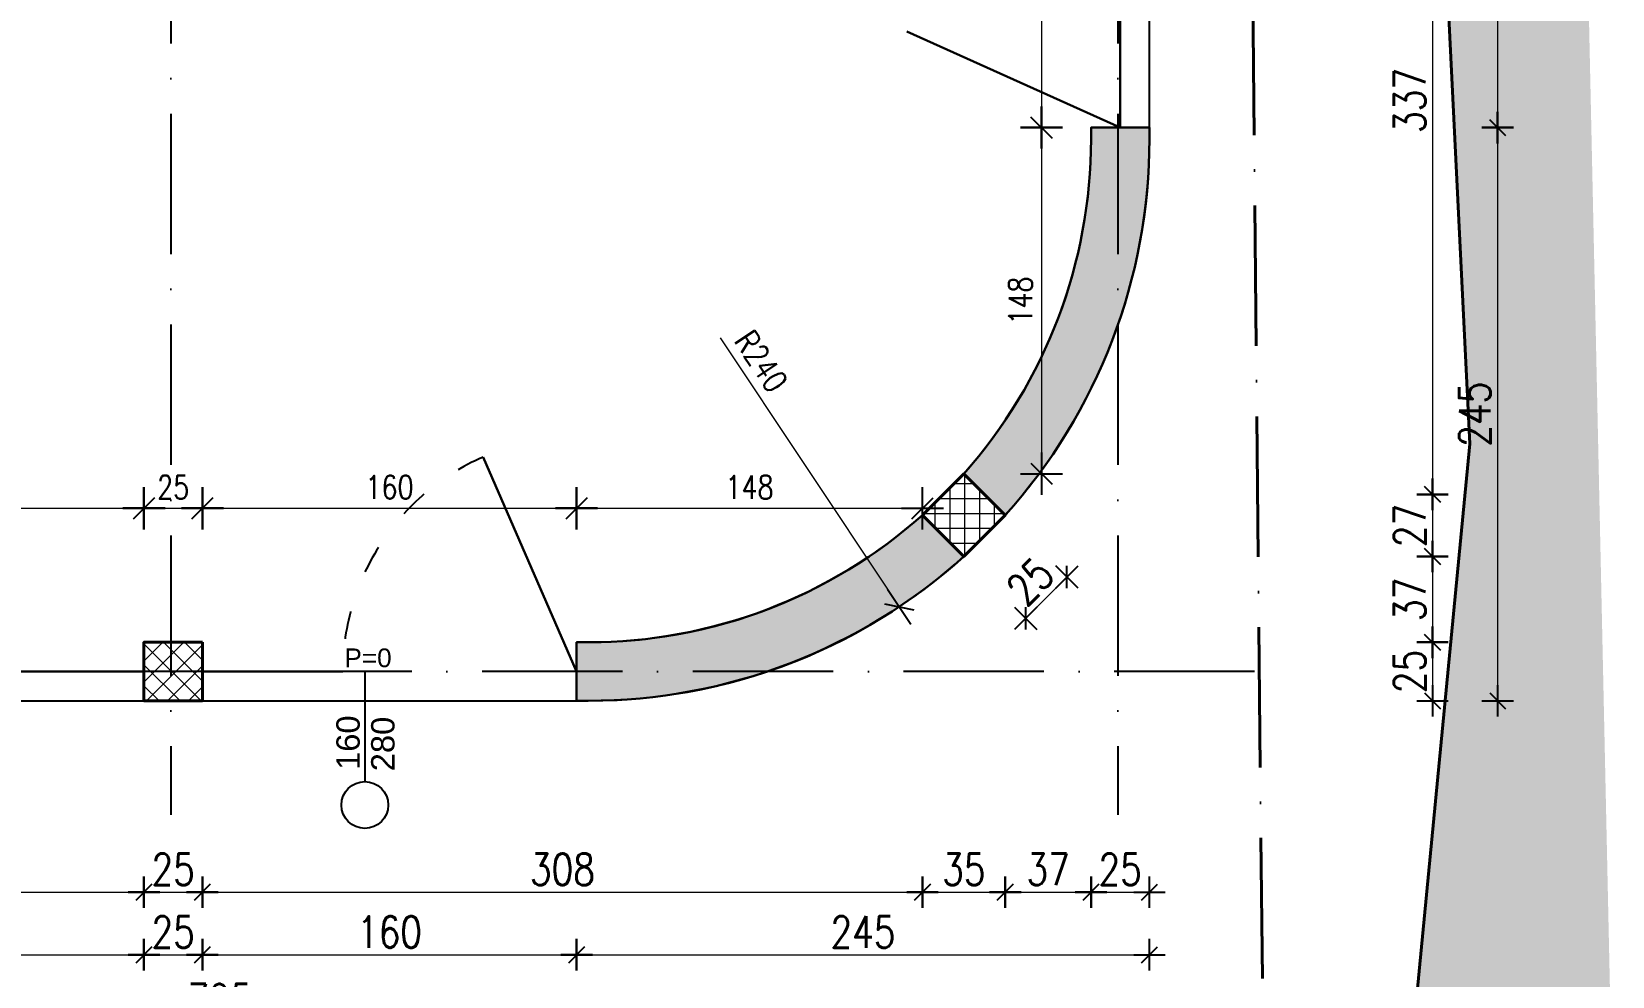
# Model space of a CAD drawing. Header units: metres. Extents: x 2674 to 33045, y -10854 to 2806.
# Drawn here: x 10600 to 11276, y 528 to 932 of the extents above; entities that cross this region are included whole.
import ezdxf

# ---------------------------------------------------------------- set-up
doc = ezdxf.new("R2010")
doc.units = ezdxf.units.M
doc.linetypes.add('ACAD_ISO03W100', pattern=[30, 12, -18])
doc.linetypes.add('ACAD_ISO10W100', pattern=[18, 12, -3, 0, -3])
for name, color, linetype in [('2d hamdia', 7, 'Continuous'), ('Kufiri i parcelave', 7, 'Continuous'), ('Trotuari', 47, 'Continuous')]:
    doc.layers.add(name, color=color, linetype=linetype)
doc.styles.add('_DIM Romans 0.8', font='romans.shx', dxfattribs={"width": 0.8})
doc.styles.get("Standard").update_dxf_attribs({"font": 'arial.ttf'})
doc.dimstyles.new('50 jasht', dxfattribs={"dimscale": 15, "dimtxt": 0.9, "dimasz": 0.3, "dimexe": 1.25, "dimexo": 0.625, "dimgap": 0.2, "dimtad": 1, "dimdec": 0, "dimzin": 12, "dimdsep": 46, "dimtxsty": '_DIM Romans 0.8', "dimblk": '- Kosa Crta za DIM (Mala)', "dimcen": 1, "dimse1": 1, "dimse2": 1, "dimclrd": 256, "dimclrt": 256, "dimazin": 3, "dimtfac": 1, "dimtdec": 0, "dimtix": 1, "dimtmove": 0, "dimatfit": 3, "dimfxl": 1, "dimlwd": 0, "dimarcsym": 0})
doc.dimstyles.new('50 mrena', dxfattribs={"dimscale": 10, "dimtxt": 1, "dimasz": 0.6, "dimexe": 1.25, "dimexo": 0.625, "dimgap": 0.4, "dimtad": 1, "dimdec": 0, "dimzin": 12, "dimdsep": 46, "dimtxsty": '_DIM Romans 0.8', "dimblk": '- Kosa Crta za DIM (Mala)', "dimcen": 2.5, "dimse1": 1, "dimse2": 1, "dimclrd": 256, "dimclrt": 256, "dimadec": 0, "dimazin": 3, "dimtfac": 1, "dimtdec": 0, "dimtix": 1, "dimtmove": 0, "dimatfit": 3, "dimfxl": 1, "dimlwd": 15, "dimarcsym": 0})

# ---------------------------------------------------------------- blocks, each defined once
blk = doc.blocks.new('- Kosa Crta za DIM (Mala)')
for points in [[(9.094947017729282e-13, -1.5), (-9.094947017729282e-13, 1.5)], [(-1.5, 0), (1.5, 0)], [(-0.7499999999997726, -0.7499999999997726), (0.7499999999997726, 0.7499999999997726)]]:
    blk.add_lwpolyline(points)
blk = doc.blocks.new('*D228')
at = {"lineweight": 0, "transparency": 16777216}
blk.add_line((11199.07640123492, 1066.212369951784), (11199.07640123492, 738.4147462968635), dxfattribs=at)
at = {"layer": 'Defpoints', "color": 0, "lineweight": 0, "transparency": 16777216}
for p in [(11078.0139378323, 1070.712369951784), (11007.48923101688, 733.9147462968637), (11199.07640123492, 733.9147462968635)]:
    blk.add_point(p, dxfattribs=at)
at = {"lineweight": 0, "transparency": 16777216, "xscale": 4.5, "yscale": 4.5, "zscale": 4.5}
for p, rotation in [((11199.07640123492, 1070.712369951784), 90), ((11199.07640123492, 733.9147462968635), 270)]:
    blk.add_blockref('- Kosa Crta za DIM (Mala)', p, dxfattribs=dict(at, rotation=rotation))
at = {"lineweight": 0, "transparency": 16777216, "insert": (11189.32640123492, 902.3135581243258), "char_height": 13.5, "attachment_point": 5, "rotation": 90, "style": '_DIM Romans 0.8'}
blk.add_mtext('337', dxfattribs=at)
blk = doc.blocks.new('*D229')
at = {"lineweight": 0, "transparency": 16777216}
blk.add_line((11199.07640123492, 729.4147462968635), (11199.07640123492, 711.8982420023685), dxfattribs=at)
at = {"layer": 'Defpoints', "color": 0, "lineweight": 0, "transparency": 16777216}
for p in [(11007.48923101688, 733.9147462968637), (10998.65039625205, 707.3982420023686), (11199.07640123492, 707.3982420023685)]:
    blk.add_point(p, dxfattribs=at)
at = {"lineweight": 0, "transparency": 16777216, "xscale": 4.5, "yscale": 4.5, "zscale": 4.5}
for p, rotation in [((11199.07640123492, 733.9147462968635), 90), ((11199.07640123492, 707.3982420023685), 270)]:
    blk.add_blockref('- Kosa Crta za DIM (Mala)', p, dxfattribs=dict(at, rotation=rotation))
at = {"lineweight": 0, "transparency": 16777216, "insert": (11189.32640123492, 720.6564941496179), "char_height": 13.5, "attachment_point": 5, "rotation": 90, "style": '_DIM Romans 0.8'}
blk.add_mtext('27', dxfattribs=at)
blk = doc.blocks.new('*D230')
at = {"lineweight": 0, "transparency": 16777216}
blk.add_line((11199.07640123492, 702.8982420023685), (11199.07640123492, 675.2123699517832), dxfattribs=at)
at = {"layer": 'Defpoints', "color": 0, "lineweight": 0, "transparency": 16777216}
for p in [(10998.65039625205, 707.3982420023686), (10838.0139378323, 670.7123699517833), (11199.07640123492, 670.7123699517832)]:
    blk.add_point(p, dxfattribs=at)
at = {"lineweight": 0, "transparency": 16777216, "xscale": 4.5, "yscale": 4.5, "zscale": 4.5}
for p, rotation in [((11199.07640123492, 707.3982420023685), 90), ((11199.07640123492, 670.7123699517832), 270)]:
    blk.add_blockref('- Kosa Crta za DIM (Mala)', p, dxfattribs=dict(at, rotation=rotation))
at = {"lineweight": 0, "transparency": 16777216, "insert": (11189.32640123492, 689.0553059770778), "char_height": 13.5, "attachment_point": 5, "rotation": 90, "style": '_DIM Romans 0.8'}
blk.add_mtext('37', dxfattribs=at)
blk = doc.blocks.new('*D231')
at = {"lineweight": 0, "transparency": 16777216}
blk.add_line((11199.07640123492, 666.2123699517832), (11199.07640123492, 650.2123699517832), dxfattribs=at)
at = {"layer": 'Defpoints', "color": 0, "lineweight": 0, "transparency": 16777216}
for p in [(10838.0139378323, 670.7123699517833), (10833.0139378323, 645.7123699517833), (11199.07640123492, 645.7123699517832)]:
    blk.add_point(p, dxfattribs=at)
at = {"lineweight": 0, "transparency": 16777216, "xscale": 4.5, "yscale": 4.5, "zscale": 4.5}
for p, rotation in [((11199.07640123492, 670.7123699517832), 90), ((11199.07640123492, 645.7123699517832), 270)]:
    blk.add_blockref('- Kosa Crta za DIM (Mala)', p, dxfattribs=dict(at, rotation=rotation))
at = {"lineweight": 0, "transparency": 16777216, "insert": (11189.32640123492, 658.212369951785), "char_height": 13.5, "attachment_point": 5, "rotation": 90, "style": '_DIM Romans 0.8'}
blk.add_mtext('25', dxfattribs=at)
blk = doc.blocks.new('*D237')
at = {"lineweight": 0, "transparency": 16777216}
blk.add_line((11226.90206558321, 1066.212369951784), (11226.90206558321, 895.2123699517845), dxfattribs=at)
at = {"layer": 'Defpoints', "color": 0, "lineweight": 0, "transparency": 16777216}
for p in [(11078.0139378323, 1070.712369951784), (11078.0139378323, 890.7123699517845), (11226.90206558321, 890.7123699517845)]:
    blk.add_point(p, dxfattribs=at)
at = {"lineweight": 0, "transparency": 16777216, "xscale": 4.5, "yscale": 4.5, "zscale": 4.5}
for p, rotation in [((11226.90206558321, 1070.712369951784), 90), ((11226.90206558321, 890.7123699517845), 270)]:
    blk.add_blockref('- Kosa Crta za DIM (Mala)', p, dxfattribs=dict(at, rotation=rotation))
at = {"lineweight": 0, "transparency": 16777216, "insert": (11217.15206558321, 980.7123699517863), "char_height": 13.5, "attachment_point": 5, "rotation": 90, "style": '_DIM Romans 0.8'}
blk.add_mtext('180', dxfattribs=at)
blk = doc.blocks.new('*D238')
at = {"lineweight": 0, "transparency": 16777216}
blk.add_line((11226.90206558321, 886.2123699517845), (11226.90206558321, 650.2123699517832), dxfattribs=at)
at = {"layer": 'Defpoints', "color": 0, "lineweight": 0, "transparency": 16777216}
for p in [(11078.0139378323, 890.7123699517845), (10838.0139378323, 645.7123699517833), (11226.90206558321, 645.7123699517832)]:
    blk.add_point(p, dxfattribs=at)
at = {"lineweight": 0, "transparency": 16777216, "xscale": 4.5, "yscale": 4.5, "zscale": 4.5}
for p, rotation in [((11226.90206558321, 890.7123699517845), 90), ((11226.90206558321, 645.7123699517832), 270)]:
    blk.add_blockref('- Kosa Crta za DIM (Mala)', p, dxfattribs=dict(at, rotation=rotation))
at = {"lineweight": 0, "transparency": 16777216, "insert": (11217.15206558321, 768.2123699517856), "char_height": 13.5, "attachment_point": 5, "rotation": 90, "style": '_DIM Romans 0.8'}
blk.add_mtext('245', dxfattribs=at)
blk = doc.blocks.new('*D241')
at = {"lineweight": 0, "transparency": 16777216}
blk.add_line((11039.55789114715, 695.4821251359135), (11028.24418264817, 684.1684166369305), dxfattribs=at)
at = {"layer": 'Defpoints', "color": 0, "lineweight": 0, "transparency": 16777216}
for p in [(11016.32806578171, 725.0759115320334), (10998.65039625205, 707.3982420023713), (11025.06220213283, 680.9864361215914)]:
    blk.add_point(p, dxfattribs=at)
at = {"lineweight": 0, "transparency": 16777216, "xscale": 4.5, "yscale": 4.5, "zscale": 4.5}
for p, rotation in [((11042.73987166249, 698.6641056512535), 44.99999999999856), ((11025.06220213283, 680.9864361215914), 224.9999999999985)]:
    blk.add_blockref('- Kosa Crta za DIM (Mala)', p, dxfattribs=dict(at, rotation=rotation))
at = {"lineweight": 0, "transparency": 16777216, "insert": (11027.00674578109, 696.7195620029925), "char_height": 13.5, "attachment_point": 5, "rotation": 44.99999999999852, "style": '_DIM Romans 0.8'}
blk.add_mtext('25', dxfattribs=at)
blk = doc.blocks.new('*D264')
at = {"lineweight": 0, "transparency": 16777216}
blk.add_line((10346.75253454643, 563.9270064504744), (10643.5139378323, 563.9270064504744), dxfattribs=at)
at = {"layer": 'Defpoints', "color": 0, "lineweight": 0, "transparency": 16777216}
for p in [(10342.25253454643, 687.2732971362474), (10648.0139378323, 645.7123699517833), (10648.0139378323, 563.9270064504744)]:
    blk.add_point(p, dxfattribs=at)
at = {"lineweight": 0, "transparency": 16777216, "xscale": 4.5, "yscale": 4.5, "zscale": 4.5, "rotation": 180}
blk.add_blockref('- Kosa Crta za DIM (Mala)', (10342.25253454643, 563.9270064504744), dxfattribs=at)
at = {"lineweight": 0, "transparency": 16777216, "xscale": 4.5, "yscale": 4.5, "zscale": 4.5}
blk.add_blockref('- Kosa Crta za DIM (Mala)', (10648.0139378323, 563.9270064504744), dxfattribs=at)
at = {"lineweight": 0, "transparency": 16777216, "insert": (10495.13323618936, 573.6770064504744), "char_height": 13.5, "attachment_point": 5, "style": '_DIM Romans 0.8'}
blk.add_mtext('306', dxfattribs=at)
blk = doc.blocks.new('*D265')
at = {"lineweight": 0, "transparency": 16777216}
blk.add_line((10652.5139378323, 563.9270064504744), (10668.5139378323, 563.9270064504744), dxfattribs=at)
at = {"layer": 'Defpoints', "color": 0, "lineweight": 0, "transparency": 16777216}
for p in [(10648.0139378323, 645.7123699517833), (10673.0139378323, 645.7123699517833), (10673.0139378323, 563.9270064504744)]:
    blk.add_point(p, dxfattribs=at)
at = {"lineweight": 0, "transparency": 16777216, "xscale": 4.5, "yscale": 4.5, "zscale": 4.5, "rotation": 180}
blk.add_blockref('- Kosa Crta za DIM (Mala)', (10648.0139378323, 563.9270064504744), dxfattribs=at)
at = {"lineweight": 0, "transparency": 16777216, "xscale": 4.5, "yscale": 4.5, "zscale": 4.5}
blk.add_blockref('- Kosa Crta za DIM (Mala)', (10673.0139378323, 563.9270064504744), dxfattribs=at)
at = {"lineweight": 0, "transparency": 16777216, "insert": (10660.5139378323, 573.6770064504744), "char_height": 13.5, "attachment_point": 5, "style": '_DIM Romans 0.8'}
blk.add_mtext('25', dxfattribs=at)
blk = doc.blocks.new('*D266')
at = {"lineweight": 0, "transparency": 16777216}
blk.add_line((10677.5139378323, 563.9270064504744), (10976.44590065383, 563.9270064504744), dxfattribs=at)
at = {"layer": 'Defpoints', "color": 0, "lineweight": 0, "transparency": 16777216}
for p in [(10980.94590065383, 725.1027376005907), (10673.0139378323, 645.7123699517833), (10980.94590065383, 563.9270064504744)]:
    blk.add_point(p, dxfattribs=at)
at = {"lineweight": 0, "transparency": 16777216, "xscale": 4.5, "yscale": 4.5, "zscale": 4.5, "rotation": 180}
blk.add_blockref('- Kosa Crta za DIM (Mala)', (10673.0139378323, 563.9270064504744), dxfattribs=at)
at = {"lineweight": 0, "transparency": 16777216, "xscale": 4.5, "yscale": 4.5, "zscale": 4.5}
blk.add_blockref('- Kosa Crta za DIM (Mala)', (10980.94590065383, 563.9270064504744), dxfattribs=at)
at = {"lineweight": 0, "transparency": 16777216, "insert": (10826.97991924306, 573.6770064504744), "char_height": 13.5, "attachment_point": 5, "style": '_DIM Romans 0.8'}
blk.add_mtext('308', dxfattribs=at)
blk = doc.blocks.new('*D267')
at = {"lineweight": 0, "transparency": 16777216}
blk.add_line((10985.44590065383, 563.9270064504744), (11011.8280657817, 563.9270064504744), dxfattribs=at)
at = {"layer": 'Defpoints', "color": 0, "lineweight": 0, "transparency": 16777216}
for p in [(10980.94590065383, 725.1027376005907), (11016.3280657817, 725.0759115320161), (11016.3280657817, 563.9270064504744)]:
    blk.add_point(p, dxfattribs=at)
at = {"lineweight": 0, "transparency": 16777216, "xscale": 4.5, "yscale": 4.5, "zscale": 4.5, "rotation": 180}
blk.add_blockref('- Kosa Crta za DIM (Mala)', (10980.94590065383, 563.9270064504744), dxfattribs=at)
at = {"lineweight": 0, "transparency": 16777216, "xscale": 4.5, "yscale": 4.5, "zscale": 4.5}
blk.add_blockref('- Kosa Crta za DIM (Mala)', (11016.3280657817, 563.9270064504744), dxfattribs=at)
at = {"lineweight": 0, "transparency": 16777216, "insert": (10998.63698321776, 573.6770064504744), "char_height": 13.5, "attachment_point": 5, "style": '_DIM Romans 0.8'}
blk.add_mtext('35', dxfattribs=at)
blk = doc.blocks.new('*D268')
at = {"lineweight": 0, "transparency": 16777216}
blk.add_line((11020.8280657817, 563.9270064504744), (11048.5139378323, 563.9270064504744), dxfattribs=at)
at = {"layer": 'Defpoints', "color": 0, "lineweight": 0, "transparency": 16777216}
for p in [(11053.0139378323, 1070.712369951784), (11016.3280657817, 725.0759115320161), (11053.0139378323, 563.9270064504744)]:
    blk.add_point(p, dxfattribs=at)
at = {"lineweight": 0, "transparency": 16777216, "xscale": 4.5, "yscale": 4.5, "zscale": 4.5, "rotation": 180}
blk.add_blockref('- Kosa Crta za DIM (Mala)', (11016.3280657817, 563.9270064504744), dxfattribs=at)
at = {"lineweight": 0, "transparency": 16777216, "xscale": 4.5, "yscale": 4.5, "zscale": 4.5}
blk.add_blockref('- Kosa Crta za DIM (Mala)', (11053.0139378323, 563.9270064504744), dxfattribs=at)
at = {"lineweight": 0, "transparency": 16777216, "insert": (11034.671001807, 573.6770064504744), "char_height": 13.5, "attachment_point": 5, "style": '_DIM Romans 0.8'}
blk.add_mtext('37', dxfattribs=at)
blk = doc.blocks.new('*D269')
at = {"lineweight": 0, "transparency": 16777216}
blk.add_line((11057.5139378323, 563.9270064504744), (11073.5139378323, 563.9270064504744), dxfattribs=at)
at = {"layer": 'Defpoints', "color": 0, "lineweight": 0, "transparency": 16777216}
for p in [(11053.0139378323, 1070.712369951784), (11078.0139378323, 1070.712369951784), (11078.0139378323, 563.9270064504744)]:
    blk.add_point(p, dxfattribs=at)
at = {"lineweight": 0, "transparency": 16777216, "xscale": 4.5, "yscale": 4.5, "zscale": 4.5, "rotation": 180}
blk.add_blockref('- Kosa Crta za DIM (Mala)', (11053.0139378323, 563.9270064504744), dxfattribs=at)
at = {"lineweight": 0, "transparency": 16777216, "xscale": 4.5, "yscale": 4.5, "zscale": 4.5}
blk.add_blockref('- Kosa Crta za DIM (Mala)', (11078.0139378323, 563.9270064504744), dxfattribs=at)
at = {"lineweight": 0, "transparency": 16777216, "insert": (11065.5139378323, 573.6770064504744), "char_height": 13.5, "attachment_point": 5, "style": '_DIM Romans 0.8'}
blk.add_mtext('25', dxfattribs=at)
blk = doc.blocks.new('*D274')
at = {"lineweight": 0, "transparency": 16777216}
blk.add_line((10392.5139378323, 537.1538010263321), (10643.5139378323, 537.1538010263321), dxfattribs=at)
at = {"layer": 'Defpoints', "color": 0, "lineweight": 0, "transparency": 16777216}
for p in [(10388.0139378323, 645.8260650726038), (10648.0139378323, 645.7123699517833), (10648.0139378323, 537.1538010263321)]:
    blk.add_point(p, dxfattribs=at)
at = {"lineweight": 0, "transparency": 16777216, "xscale": 4.5, "yscale": 4.5, "zscale": 4.5, "rotation": 180}
blk.add_blockref('- Kosa Crta za DIM (Mala)', (10388.0139378323, 537.1538010263321), dxfattribs=at)
at = {"lineweight": 0, "transparency": 16777216, "xscale": 4.5, "yscale": 4.5, "zscale": 4.5}
blk.add_blockref('- Kosa Crta za DIM (Mala)', (10648.0139378323, 537.1538010263321), dxfattribs=at)
at = {"lineweight": 0, "transparency": 16777216, "insert": (10518.0139378323, 546.9038010263321), "char_height": 13.5, "attachment_point": 5, "style": '_DIM Romans 0.8'}
blk.add_mtext('260', dxfattribs=at)
blk = doc.blocks.new('*D275')
at = {"lineweight": 0, "transparency": 16777216}
blk.add_line((10652.5139378323, 537.1538010263321), (10668.5139378323, 537.1538010263321), dxfattribs=at)
at = {"layer": 'Defpoints', "color": 0, "lineweight": 0, "transparency": 16777216}
for p in [(10648.0139378323, 645.7123699517833), (10673.0139378323, 645.7123699517833), (10673.0139378323, 537.1538010263321)]:
    blk.add_point(p, dxfattribs=at)
at = {"lineweight": 0, "transparency": 16777216, "xscale": 4.5, "yscale": 4.5, "zscale": 4.5, "rotation": 180}
blk.add_blockref('- Kosa Crta za DIM (Mala)', (10648.0139378323, 537.1538010263321), dxfattribs=at)
at = {"lineweight": 0, "transparency": 16777216, "xscale": 4.5, "yscale": 4.5, "zscale": 4.5}
blk.add_blockref('- Kosa Crta za DIM (Mala)', (10673.0139378323, 537.1538010263321), dxfattribs=at)
at = {"lineweight": 0, "transparency": 16777216, "insert": (10660.5139378323, 546.9038010263321), "char_height": 13.5, "attachment_point": 5, "style": '_DIM Romans 0.8'}
blk.add_mtext('25', dxfattribs=at)
blk = doc.blocks.new('*D276')
at = {"lineweight": 0, "transparency": 16777216}
blk.add_line((10677.5139378323, 537.1538010263321), (10828.5139378323, 537.1538010263321), dxfattribs=at)
at = {"layer": 'Defpoints', "color": 0, "lineweight": 0, "transparency": 16777216}
for p in [(10673.0139378323, 645.7123699517833), (10833.0139378323, 645.7123699517833), (10833.0139378323, 537.1538010263321)]:
    blk.add_point(p, dxfattribs=at)
at = {"lineweight": 0, "transparency": 16777216, "xscale": 4.5, "yscale": 4.5, "zscale": 4.5, "rotation": 180}
blk.add_blockref('- Kosa Crta za DIM (Mala)', (10673.0139378323, 537.1538010263321), dxfattribs=at)
at = {"lineweight": 0, "transparency": 16777216, "xscale": 4.5, "yscale": 4.5, "zscale": 4.5}
blk.add_blockref('- Kosa Crta za DIM (Mala)', (10833.0139378323, 537.1538010263321), dxfattribs=at)
at = {"lineweight": 0, "transparency": 16777216, "insert": (10753.0139378323, 546.9038010263321), "char_height": 13.5, "attachment_point": 5, "style": '_DIM Romans 0.8'}
blk.add_mtext('160', dxfattribs=at)
blk = doc.blocks.new('*D277')
at = {"lineweight": 0, "transparency": 16777216}
blk.add_line((10837.5139378323, 537.1538010263321), (11073.5139378323, 537.1538010263321), dxfattribs=at)
at = {"layer": 'Defpoints', "color": 0, "lineweight": 0, "transparency": 16777216}
for p in [(11078.0139378323, 890.7123699517845), (10833.0139378323, 645.7123699517833), (11078.0139378323, 537.1538010263321)]:
    blk.add_point(p, dxfattribs=at)
at = {"lineweight": 0, "transparency": 16777216, "xscale": 4.5, "yscale": 4.5, "zscale": 4.5, "rotation": 180}
blk.add_blockref('- Kosa Crta za DIM (Mala)', (10833.0139378323, 537.1538010263321), dxfattribs=at)
at = {"lineweight": 0, "transparency": 16777216, "xscale": 4.5, "yscale": 4.5, "zscale": 4.5}
blk.add_blockref('- Kosa Crta za DIM (Mala)', (11078.0139378323, 537.1538010263321), dxfattribs=at)
at = {"lineweight": 0, "transparency": 16777216, "insert": (10955.5139378323, 546.9038010263321), "char_height": 13.5, "attachment_point": 5, "style": '_DIM Romans 0.8'}
blk.add_mtext('245', dxfattribs=at)
blk = doc.blocks.new('*D278')
at = {"lineweight": 0, "transparency": 16777216}
blk.add_line((11073.5139378323, 508.262578906375), (10287.5139378323, 508.262578906375), dxfattribs=at)
at = {"layer": 'Defpoints', "color": 0, "lineweight": 0, "transparency": 16777216}
for p in [(10283.0139378323, 900.7123699517506), (11078.0139378323, 890.7123699517845), (10283.0139378323, 508.262578906375)]:
    blk.add_point(p, dxfattribs=at)
at = {"lineweight": 0, "transparency": 16777216, "xscale": 4.5, "yscale": 4.5, "zscale": 4.5, "rotation": 180}
blk.add_blockref('- Kosa Crta za DIM (Mala)', (10283.0139378323, 508.262578906375), dxfattribs=at)
at = {"lineweight": 0, "transparency": 16777216, "xscale": 4.5, "yscale": 4.5, "zscale": 4.5}
blk.add_blockref('- Kosa Crta za DIM (Mala)', (11078.0139378323, 508.262578906375), dxfattribs=at)
at = {"lineweight": 0, "transparency": 16777216, "insert": (10680.5139378323, 518.012578906375), "char_height": 13.5, "attachment_point": 5, "style": '_DIM Romans 0.8'}
blk.add_mtext('795', dxfattribs=at)
blk = doc.blocks.new('*D280')
at = {"lineweight": 0, "transparency": 16777216}
blk.add_line((10048.5139378323, 482.0426642705497), (11073.5139378323, 482.0426642705497), dxfattribs=at)
at = {"layer": 'Defpoints', "color": 0, "lineweight": 0, "transparency": 16777216}
for p in [(10044.0139378323, 900.7123699517833), (11078.0139378323, 890.7123699517845), (11078.0139378323, 482.0426642705497)]:
    blk.add_point(p, dxfattribs=at)
at = {"lineweight": 0, "transparency": 16777216, "xscale": 4.5, "yscale": 4.5, "zscale": 4.5, "rotation": 180}
blk.add_blockref('- Kosa Crta za DIM (Mala)', (10044.0139378323, 482.0426642705497), dxfattribs=at)
at = {"lineweight": 0, "transparency": 16777216, "xscale": 4.5, "yscale": 4.5, "zscale": 4.5}
blk.add_blockref('- Kosa Crta za DIM (Mala)', (11078.0139378323, 482.0426642705497), dxfattribs=at)
at = {"lineweight": 0, "transparency": 16777216, "insert": (10561.0139378323, 491.7926642705497), "char_height": 13.5, "attachment_point": 5, "style": '_DIM Romans 0.8'}
blk.add_mtext('1034', dxfattribs=at)
blk = doc.blocks.new('*D334')
at = {"lineweight": 15, "transparency": 16777216}
blk.add_line((10394.0139378323, 727.9929678332119), (10642.0139378323, 727.9929678332119), dxfattribs=at)
at = {"layer": 'Defpoints', "color": 0, "lineweight": 0, "transparency": 16777216}
for p in [(10648.0139378323, 727.9929678332119), (10388.0139378323, 670.8595562093979), (10648.0139378323, 670.7123699517833)]:
    blk.add_point(p, dxfattribs=at)
at = {"lineweight": 15, "transparency": 16777216, "xscale": 6, "yscale": 6, "zscale": 6, "rotation": 180}
blk.add_blockref('- Kosa Crta za DIM (Mala)', (10388.0139378323, 727.9929678332119), dxfattribs=at)
at = {"lineweight": 15, "transparency": 16777216, "xscale": 6, "yscale": 6, "zscale": 6}
blk.add_blockref('- Kosa Crta za DIM (Mala)', (10648.0139378323, 727.9929678332119), dxfattribs=at)
at = {"lineweight": 0, "transparency": 16777216, "insert": (10518.0139378323, 736.9929678332119), "char_height": 10, "attachment_point": 5, "style": '_DIM Romans 0.8'}
blk.add_mtext('260', dxfattribs=at)
blk = doc.blocks.new('*D335')
at = {"lineweight": 15, "transparency": 16777216}
blk.add_line((10654.0139378323, 727.9929678332119), (10667.0139378323, 727.9929678332119), dxfattribs=at)
at = {"layer": 'Defpoints', "color": 0, "lineweight": 0, "transparency": 16777216}
for p in [(10673.0139378323, 727.9929678332119), (10648.0139378323, 670.7123699517833), (10673.0139378323, 670.7123699517833)]:
    blk.add_point(p, dxfattribs=at)
at = {"lineweight": 15, "transparency": 16777216, "xscale": 6, "yscale": 6, "zscale": 6, "rotation": 180}
blk.add_blockref('- Kosa Crta za DIM (Mala)', (10648.0139378323, 727.9929678332119), dxfattribs=at)
at = {"lineweight": 15, "transparency": 16777216, "xscale": 6, "yscale": 6, "zscale": 6}
blk.add_blockref('- Kosa Crta za DIM (Mala)', (10673.0139378323, 727.9929678332119), dxfattribs=at)
at = {"lineweight": 0, "transparency": 16777216, "insert": (10660.5139378323, 736.9929678332119), "char_height": 10, "attachment_point": 5, "style": '_DIM Romans 0.8'}
blk.add_mtext('25', dxfattribs=at)
blk = doc.blocks.new('*D336')
at = {"lineweight": 15, "transparency": 16777216}
blk.add_line((10679.0139378323, 727.9929678332119), (10827.0139378323, 727.9929678332119), dxfattribs=at)
at = {"layer": 'Defpoints', "color": 0, "lineweight": 0, "transparency": 16777216}
for p in [(10833.0139378323, 727.9929678332119), (10673.0139378323, 670.7123699517833), (10833.0139378323, 670.7123699517833)]:
    blk.add_point(p, dxfattribs=at)
at = {"lineweight": 15, "transparency": 16777216, "xscale": 6, "yscale": 6, "zscale": 6, "rotation": 180}
blk.add_blockref('- Kosa Crta za DIM (Mala)', (10673.0139378323, 727.9929678332119), dxfattribs=at)
at = {"lineweight": 15, "transparency": 16777216, "xscale": 6, "yscale": 6, "zscale": 6}
blk.add_blockref('- Kosa Crta za DIM (Mala)', (10833.0139378323, 727.9929678332119), dxfattribs=at)
at = {"lineweight": 0, "transparency": 16777216, "insert": (10753.0139378323, 736.9929678332119), "char_height": 10, "attachment_point": 5, "style": '_DIM Romans 0.8'}
blk.add_mtext('160', dxfattribs=at)
blk = doc.blocks.new('*D337')
at = {"lineweight": 15, "transparency": 16777216}
blk.add_line((10839.0139378323, 727.9929678332119), (10974.94590065383, 727.9929678332119), dxfattribs=at)
at = {"layer": 'Defpoints', "color": 0, "lineweight": 0, "transparency": 16777216}
for p in [(10980.94590065383, 727.9929678332119), (10980.94590065383, 725.1027376005909), (10833.0139378323, 670.7123699517833)]:
    blk.add_point(p, dxfattribs=at)
at = {"lineweight": 15, "transparency": 16777216, "xscale": 6, "yscale": 6, "zscale": 6, "rotation": 180}
blk.add_blockref('- Kosa Crta za DIM (Mala)', (10833.0139378323, 727.9929678332119), dxfattribs=at)
at = {"lineweight": 15, "transparency": 16777216, "xscale": 6, "yscale": 6, "zscale": 6}
blk.add_blockref('- Kosa Crta za DIM (Mala)', (10980.94590065383, 727.9929678332119), dxfattribs=at)
at = {"lineweight": 0, "transparency": 16777216, "insert": (10906.97991924306, 736.9929678332119), "char_height": 10, "attachment_point": 5, "style": '_DIM Romans 0.8'}
blk.add_mtext('148', dxfattribs=at)
blk = doc.blocks.new('*D343')
at = {"lineweight": 15, "transparency": 16777216}
blk.add_line((11031.84946375612, 1064.712369951784), (11031.84946375612, 896.7123699517845), dxfattribs=at)
at = {"layer": 'Defpoints', "color": 0, "lineweight": 0, "transparency": 16777216}
for p in [(11053.0139378323, 1070.712369951784), (11031.84946375612, 890.7123699517845), (11053.0139378323, 890.7123699517845)]:
    blk.add_point(p, dxfattribs=at)
at = {"lineweight": 15, "transparency": 16777216, "xscale": 6, "yscale": 6, "zscale": 6}
for p, rotation in [((11031.84946375612, 1070.712369951784), 90), ((11031.84946375612, 890.7123699517845), 270)]:
    blk.add_blockref('- Kosa Crta za DIM (Mala)', p, dxfattribs=dict(at, rotation=rotation))
at = {"lineweight": 0, "transparency": 16777216, "insert": (11022.84946375612, 980.7123699517863), "char_height": 10, "attachment_point": 5, "rotation": 90, "style": '_DIM Romans 0.8'}
blk.add_mtext('180', dxfattribs=at)
blk = doc.blocks.new('*D344')
at = {"lineweight": 15, "transparency": 16777216}
blk.add_line((11031.84946375612, 884.7123699517845), (11031.84946375612, 748.7804071302531), dxfattribs=at)
at = {"layer": 'Defpoints', "color": 0, "lineweight": 0, "transparency": 16777216}
for p in [(11053.0139378323, 890.7123699517845), (10998.62357018349, 742.7804071302533), (11031.84946375612, 742.7804071302531)]:
    blk.add_point(p, dxfattribs=at)
at = {"lineweight": 15, "transparency": 16777216, "xscale": 6, "yscale": 6, "zscale": 6}
for p, rotation in [((11031.84946375612, 890.7123699517845), 90), ((11031.84946375612, 742.7804071302531), 270)]:
    blk.add_blockref('- Kosa Crta za DIM (Mala)', p, dxfattribs=dict(at, rotation=rotation))
at = {"lineweight": 0, "transparency": 16777216, "insert": (11022.84946375612, 816.7463885410207), "char_height": 10, "attachment_point": 5, "rotation": 90, "style": '_DIM Romans 0.8'}
blk.add_mtext('148', dxfattribs=at)
blk = doc.blocks.new('PARTERI 1')
at = {"lineweight": 0}
h = blk.add_hatch(dxfattribs=at)
h.set_pattern_fill('BRICK_HERRINGBONE45', color=253, scale=3, style=0, pattern_type=2)
h.set_pattern_definition([(45, (0, 0), (1.332267629550188e-15, 16.97056274847714), [36, -12]), (135, (8.485281375, 8.485281375), (1.332267629550188e-15, 16.97056274847714), [36, -12])])
h.paths.add_polyline_path([(1039.906497320828, -744.755310945093), (988.0096396797306, -675.0547408139981), (773.9141319924565, -886.4653610911373), (-20.47758819073715, -1692.153460095466), (-233.172458219382, -1853.039806085468), (-440.4274773737816, -1973.16522657016), (-640.4385742685226, -1819.734792905689), (-1103.252576380077, -941.2350731257502), (-1141.412537024128, -858.4629765906857), (-1196.119116973209, -921.3376034494354), (-1175.321709546301, -965.3563889961843), (-702.8999200975923, -1860.812684922308), (-461.773786540969, -2005.375092562737), (-186.3690315699605, -1927.403644407928), (833.9474152819785, -948.1315412845615)])
at = {"layer": 'Kufiri i parcelave', "color": 64, "linetype": 'ACAD_ISO10W100', "lineweight": 40, "ltscale": 5, "elevation": -57479.3}
blk.add_lwpolyline([(162.0255816774043, -1396.380472956986), (784.0255816513272, -821.3804729569856), (260.1255816453668, -196.4804728802446), (-86.8744183285562, 184.5195270787772), (-741.974418326321, -628.3804728936557), (-1239.974418277892, -1222.280472918243), (-445.9744183300463, -1966.280472959221), (162.0255816774043, -1396.380472956986)], close=True, dxfattribs=at)
at = {"layer": 'Trotuari', "color": 8, "lineweight": 40, "true_color": 0x828282}
blk.add_polyline3d([(988.0096396797305, -675.0547408139981, -1.422021140490926), (773.9141319924565, -886.4653610911373, -1.599999999998545), (-20.47758819073715, -1692.153460095466, -13.90000000000146), (-233.172458219382, -1853.039806085468, -9.000000000007276), (-440.4274773737816, -1973.16522657016, -15), (-640.4385742685226, -1819.734792905689, -23.19999999999709), (-1103.252576380077, -941.2350731257502, -21.90000000000873), (-1141.412537024128, -858.4629765906859, -21.18865161553489)], dxfattribs=at)
blk = doc.blocks.new('*D803')
at = {"lineweight": 15, "transparency": 16777216}
blk.add_line((10894.46302881242, 800.8708669807493), (10967.63582244742, 690.8940776155032), dxfattribs=at)
at = {"layer": 'Defpoints', "color": 0, "lineweight": 0, "transparency": 16777216}
for p in [(10838.01393783229, 885.7123699517751), (10970.95946051448, 685.8987367863674)]:
    blk.add_point(p, dxfattribs=at)
at = {"lineweight": 15, "transparency": 16777216, "xscale": 6, "yscale": 6, "zscale": 6, "rotation": 303.6377134412663}
blk.add_blockref('- Kosa Crta za DIM (Mala)', (10970.95946051448, 685.8987367863674), dxfattribs=at)
at = {"lineweight": 0, "transparency": 16777216, "insert": (10911.97971041708, 790.7910104696539), "char_height": 10, "attachment_point": 5, "rotation": 303.63771344126627, "style": '_DIM Romans 0.8'}
blk.add_mtext('R240', dxfattribs=at)

msp = doc.modelspace()

# ---------------------------------------------------------------- hatches: boundary and pattern name
at = {"lineweight": 30}
h = msp.add_hatch(color=255, dxfattribs=at)
h.paths.add_polyline_path([(10773.0139378323, 1875.712369951783), (10673.0139378323, 1875.712369951783), (10673.0139378323, 1850.712369951783), (10773.0139378323, 1850.712369951783)])
h.paths.add_polyline_path([(11053.0139378323, 1875.712369951783), (10953.0139378323, 1875.712369951783), (10953.0139378323, 1850.712369951783), (11053.0139378323, 1850.712369951783)])
h.paths.add_polyline_path([(10648.0139378323, 1875.712369951783), (10585.5139378323, 1875.712369951783), (10585.5139378323, 1850.712369951783), (10648.0139378323, 1850.712369951783)])
h.paths.add_polyline_path([(10405.5139378323, 1875.712369951783), (10308.0139378323, 1875.712369951783), (10308.0139378323, 1850.712369951783), (10323.0139378323, 1850.712369951783), (10323.0139378323, 1605.712369951745), (10343.0139378323, 1605.712369951745), (10343.0139378323, 1850.712369951783), (10405.5139378323, 1850.712369951783)])
h.paths.add_polyline_path([(10283.0139378323, 1875.712369951783), (10233.0139378323, 1875.712369951783), (10233.0139378323, 1850.712369951783), (10283.0139378323, 1850.712369951783)])
h.paths.add_polyline_path([(10053.0139378323, 1875.712369951783), (10013.0139378323, 1875.712369951783), (10013.0139378323, 1850.712369951783), (10053.0139378323, 1850.712369951783)])
h.paths.add_polyline_path([(9993.0139378323, 1875.712369951783), (9983.0139378323, 1875.712369951783), (9963.0139378323, 1875.712369951783), (9963.0139378323, 1850.712369951783), (9993.013937832302, 1850.712369951783)])
h.paths.add_polyline_path([(9963.0139378323, 1850.712369951784), (9938.0139378323, 1850.712369951784), (9938.0139378323, 1765.712369951789), (9963.0139378323, 1765.712369951789)])
h.paths.add_polyline_path([(9963.0139378323, 1585.712369951789), (9938.0139378323, 1585.712369951789), (9938.0139378323, 1500.71236995178), (9963.0139378323, 1500.71236995178)])
h.paths.add_polyline_path([(10069.0139378323, 1475.712369951781), (10044.0139378323, 1475.712369951781), (10044.0139378323, 1335.712369951784), (10069.0139378323, 1335.712369951784)])
h.paths.add_polyline_path([(10193.0139378323, 1500.712369951763), (10069.0139378323, 1500.71236995178), (10069.0139378323, 1475.712369951781), (10193.0139378323, 1475.712369951764)])
h.paths.add_polyline_path([(10648.0139378323, 1500.712369951745), (10343.0139378323, 1500.712369951745), (10343.0139378323, 1515.712369951745), (10323.0139378323, 1515.712369951745), (10323.0139378323, 1500.712369951745), (10308.0139378323, 1500.712369951747), (10308.0139378323, 1475.712369951752), (10648.0139378323, 1475.712369951766)])
h.paths.add_polyline_path([(10283.0139378323, 1500.71236995175), (10273.0139378323, 1500.712369951752), (10273.0139378323, 1475.712369951753), (10283.0139378323, 1475.712369951752)])
h.paths.add_polyline_path([(11053.0139378323, 1500.712369951745), (10673.0139378323, 1500.712369951745), (10673.0139378323, 1475.712369951767), (11053.0139378323, 1475.712369951783)])
h.paths.add_polyline_path([(10573.0139378323, 1332.712369951763), (10561.0139378323, 1332.712369951763), (10561.0139378323, 1322.712369951763), (10308.0139378323, 1322.712369951763), (10308.0139378323, 1475.712369951752), (10283.0139378323, 1475.712369951752), (10283.0139378323, 1095.712369951784), (10308.0139378323, 1095.712369951784), (10308.0139378323, 1310.712369951763), (10573.0139378323, 1310.712369951763)])
h.paths.add_polyline_path([(10069.0139378323, 1145.712369951784), (10044.0139378323, 1145.712369951784), (10044.0139378323, 1095.712369951784), (10069.0139378323, 1095.712369951784)])
h.paths.add_polyline_path([(10143.0139378323, 925.7123699517698), (10069.0139378323, 925.7123699517799), (10069.0139378323, 1070.712369951785), (10044.0139378323, 1070.712369951785), (10044.0139378323, 900.7123699517833), (10143.0139378323, 900.7123699517698)])
edge = h.paths.add_edge_path()
edge.add_line((10308.0139378323, 950.7123699517849), (10283.0139378323, 950.7123699517849))
edge.add_line((10283.0139378323, 950.7123699517849), (10283.0139378323, 925.7123699517506))
edge.add_line((10283.0139378323, 925.7123699517506), (10248.0139378323, 925.7123699517554))
edge.add_line((10248.0139378323, 925.7123699517554), (10248.0139378323, 900.7123699517554))
edge.add_line((10248.0139378323, 900.7123699517554), (10283.0139378323, 900.7123699517506))
edge.add_line((10283.0139378323, 900.7123699517506), (10283.0139378323, 755.7123699517833))
edge.add_arc((10393.0139378323, 755.7123699517829), 110, 179.9999999999998, 218.4750211558575)
edge.add_line((10306.8971954871, 687.2732971362441), (10324.7244933145, 705.1005949636432))
edge.add_arc((10393.0139378323, 755.7123699517842), 85.00000000000009, 180.0000000000006, 216.5434806647314, ccw=False)
edge.add_line((10308.0139378323, 755.7123699517833), (10308.0139378323, 950.7123699517849))
edge = h.paths.add_edge_path()
edge.add_arc((10393.0139378323, 755.7123699517829), 84.99999999999953, 233.456519335271, 266.6277133165636, ccw=False)
edge.add_line((10342.40216284416, 687.4229254339805), (10324.57486501676, 669.5956276065823))
edge.add_arc((10393.0139378323, 755.7123699517826), 109.9999999999993, 231.5249788441442, 267.3947487349418)
edge.add_line((10388.0139378323, 645.8260650726038), (10388.0139378323, 670.8595562093979))
edge = h.paths.add_edge_path()
edge.add_line((10998.65039625205, 707.3982420023692), (10980.94590065383, 725.1027376005907))
edge.add_arc((10838.0139378323, 885.7123699517836), 215.0000000000007, 270.0000000000014, 311.6669705060576, ccw=False)
edge.add_line((10838.01393783231, 670.7123699517833), (10833.0139378323, 670.7123699517832))
edge.add_line((10833.0139378323, 670.7123699517832), (10833.0139378323, 645.7123699517833))
edge.add_line((10833.0139378323, 645.7123699517833), (10838.0139378323, 645.7123699517833))
edge.add_arc((10838.0139378323, 885.7123699517824), 239.9999999999991, 270, 312.0144939942534)
edge = h.paths.add_edge_path()
edge.add_line((11078.0139378323, 885.7123699517833), (11078.0139378323, 890.7123699517845))
edge.add_line((11078.0139378323, 890.7123699517845), (11053.0139378323, 890.7123699517845))
edge.add_line((11053.0139378323, 890.7123699517845), (11053.0139378323, 885.7123699517784))
edge.add_arc((10838.0139378323, 885.7123699517845), 215.0000000000018, 318.33302949394175, 359.99999999999835, ccw=False)
edge.add_line((10998.62357018349, 742.7804071302533), (11016.32806578171, 725.0759115320318))
edge.add_arc((10838.0139378323, 885.7123699517838), 240, 317.9855060057459, 359.9999999999999)
h.paths.add_polyline_path([(10573.0139378323, 1425.712369951763), (10561.0139378323, 1425.712369951763), (10561.0139378323, 1412.712369951763), (10573.0139378323, 1412.712369951763)], flags=17)
at = {"layer": '2d hamdia', "lineweight": 0}
h = msp.add_hatch(dxfattribs=at)
h.set_pattern_fill('ANSI37', color=26, scale=2, angle=134.9999999999993, style=0)
h.set_pattern_definition([(179.9999999999992, (20085.93257944981, -5713.083932875067), (-8.304468224196171e-14, -6.35), []), (270, (20085.93257944981, -5713.083932875067), (6.35, -8.304468224196171e-14), [])])
h.paths.add_polyline_path([(10980.97272672239, 725.075911532033), (10998.65039625205, 707.39824200237), (11016.32806578171, 725.0759115320321), (10998.65039625205, 742.7535810616952)])
h = msp.add_hatch(dxfattribs=at)
h.set_pattern_fill('ANSI37', color=26, scale=2, style=0)
h.set_pattern_definition([(45, (-317.6314008056961, -1215.000000000001), (-4.490128060534576, 4.490128060534577), []), (135, (-317.6314008056961, -1215.000000000001), (-4.490128060534577, -4.490128060534576), [])])
h.paths.add_polyline_path([(10673.0139378323, 670.7123699517822), (10648.0139378323, 670.7123699517822), (10648.0139378323, 645.7123699517833), (10673.0139378323, 645.7123699517833)])

# ---------------------------------------------------------------- linework, layer by layer
at = {"color": 124, "linetype": 'ACAD_ISO10W100', "lineweight": 25, "ltscale": 5}
for p, q in [((10659.5139378323, 2067.903107046048), (10659.5139378323, 597.0019227528683)), ((11064.5139378323, 2067.903107046048), (11064.5139378323, 597.0019227528683)), ((11122.89506221008, 658.2123699517838), (9763.720821902258, 658.212369951784))]:
    msp.add_line(p, q, dxfattribs=at)
for p, q in [((11078.0139378323, 885.7123699517833), (11078.0139378323, 1875.712369951783)), ((11053.0139378323, 885.7123699517833), (11053.0139378323, 890.7123699517845)), ((11053.0139378323, 890.7123699517845), (11078.0139378323, 890.7123699517845)), ((10648.0139378323, 670.7123699517833), (10673.0139378323, 670.7123699517833)), ((10833.0139378323, 645.7123699517833), (10833.0139378323, 670.7123699517833)), ((10833.0139378323, 670.7123699517832), (10838.0139378323, 670.7123699517833)), ((10742.45523317412, 658.212369951783), (10742.45523317412, 611.1665749413802)), ((10393.0139378323, 645.7123699517833), (10838.0139378323, 645.7123699517833))]:
    msp.add_line(p, q)
at = {"color": 5, "lineweight": 30}
for p, q in [((11065.5139378323, 890.7123699517845), (11065.5139378323, 1070.712369951784)), ((11065.5139378323, 890.7123699517845), (10974.30938358172, 931.7212626941347)), ((10833.0139378323, 658.2123699517833), (10793.05049197146, 749.8798287085754)), ((10648.0139378323, 658.2123699517828), (10388.0139378323, 658.2123699517826)), ((10733.0139378323, 658.212369951783), (10673.0139378323, 658.2123699517828))]:
    msp.add_line(p, q, dxfattribs=at)
at = {"lineweight": 30}
for points in [[(11078.0139378323, 885.7123699517833), (11078.0139378323, 890.7123699517845), (11053.0139378323, 890.7123699517845), (11053.0139378323, 885.7123699517784, -0.1838364179396438), (10998.62357018349, 742.7804071302533), (11016.32806578171, 725.0759115320318, 0.1854044600762813)], [(10998.65039625205, 707.3982420023692), (10980.94590065383, 725.1027376005907, -0.1838364179396408), (10838.01393783231, 670.7123699517833), (10833.0139378323, 670.7123699517832), (10833.0139378323, 645.7123699517833), (10838.0139378323, 645.7123699517833, 0.1854044600762786)]]:
    msp.add_lwpolyline(points, format="xyb", close=True, dxfattribs=at)
at = {"lineweight": 40}
for points in [[(10980.97272672239, 725.075911532033), (10998.65039625205, 707.39824200237), (11016.32806578171, 725.0759115320321), (10998.65039625205, 742.7535810616952)], [(10673.0139378323, 670.7123699517822), (10648.0139378323, 670.7123699517822), (10648.0139378323, 645.7123699517833), (10673.0139378323, 645.7123699517833)]]:
    msp.add_lwpolyline(points, close=True, dxfattribs=at)
msp.add_circle((10742.45523317412, 601.1665749413802), 10)
at = {"color": 5, "linetype": 'ACAD_ISO03W100'}
for centre, start, end in [((11065.5139378323, 890.7123699517845), 90.00000000000021, 155.789578795082), ((10833.0139378323, 658.2123699517833), 113.5553287115921, 180)]:
    msp.add_arc(centre, 100, start, end, dxfattribs=at)
for radius in [240, 215]:
    msp.add_arc((10838.0139378323, 885.7123699517833), radius, 270, 0)

# ---------------------------------------------------------------- block references
at = {"color": 254, "lineweight": 0, "rotation": 47.41442186178526}
msp.add_blockref('PARTERI 1', (9983.0139378323, 1915.712369951783), dxfattribs=at)

# ---------------------------------------------------------------- texts
at = {"color": 251, "lineweight": 0, "insert": (10727.00941224371, 668.0748406233175), "char_height": 8, "attachment_point": 1}
msp.add_mtext_dynamic_manual_height_columns('\\pi6.7351;P=0', width=32.26965117849613, gutter_width=12.5, heights=[10.21145975443383], dxfattribs=at)
at = {"lineweight": 0, "char_height": 10, "attachment_point": 1, "rotation": 90.00000000000003}
for s, insert in [('\\pi5.5755;160 ', (10730.27532969669, 610.577613909161)), ('\\pi5.0195;280 ', (10745.16025247493, 610.577613909161))]:
    msp.add_mtext_dynamic_manual_height_columns(s, width=32.26965117849613, gutter_width=12.5, heights=[0], dxfattribs=dict(at, insert=insert))

# ---------------------------------------------------------------- dimensions: what is measured, and where the dimension line sits
at = {"lineweight": 0}
for base, p1, p2, dimstyle, picture, middle in [((11199.07640123492, 733.9147462968635), (11078.0139378323, 1070.712369951784), (11007.48923101688, 733.9147462968637), '50 jasht', '*D228', (11189.32640123492, 902.3135581243258)), ((11031.84946375612, 890.7123699517845), (11053.0139378323, 1070.712369951784), (11053.0139378323, 890.7123699517845), '50 mrena', '*D343', (11022.84946375612, 980.7123699517863)), ((11226.90206558321, 890.7123699517845), (11078.0139378323, 1070.712369951784), (11078.0139378323, 890.7123699517845), '50 jasht', '*D237', (11217.15206558321, 980.7123699517863)), ((11031.84946375612, 742.7804071302531), (11053.0139378323, 890.7123699517845), (10998.62357018349, 742.7804071302533), '50 mrena', '*D344', (11022.84946375612, 816.7463885410207)), ((11226.90206558321, 645.7123699517832), (11078.0139378323, 890.7123699517845), (10838.0139378323, 645.7123699517833), '50 jasht', '*D238', (11217.15206558321, 768.2123699517856)), ((11199.07640123492, 707.3982420023685), (11007.48923101688, 733.9147462968637), (10998.65039625205, 707.3982420023686), '50 jasht', '*D229', (11189.32640123492, 720.6564941496179)), ((11199.07640123492, 670.7123699517832), (10998.65039625205, 707.3982420023686), (10838.0139378323, 670.7123699517833), '50 jasht', '*D230', (11189.32640123492, 689.0553059770778)), ((11199.07640123492, 645.7123699517832), (10838.0139378323, 670.7123699517833), (10833.0139378323, 645.7123699517833), '50 jasht', '*D231', (11189.32640123492, 658.212369951785))]:
    dim = msp.add_linear_dim(base=base, p1=p1, p2=p2, angle=90, dimstyle=dimstyle, override={"dimtmove": 1}, dxfattribs=at)
    dim.commit()
    dim.dimension.update_dxf_attribs({"geometry": picture, "text_midpoint": middle})
for base, p1, p2, dimstyle, picture, middle in [((11053.0139378323, 563.9270064504744), (11016.3280657817, 725.0759115320161), (11053.0139378323, 1070.712369951784), '50 jasht', '*D268', (11034.671001807, 573.6770064504744)), ((11078.0139378323, 563.9270064504744), (11053.0139378323, 1070.712369951784), (11078.0139378323, 1070.712369951784), '50 jasht', '*D269', (11065.5139378323, 573.6770064504744)), ((11078.0139378323, 537.1538010263321), (10833.0139378323, 645.7123699517833), (11078.0139378323, 890.7123699517845), '50 jasht', '*D277', (10955.5139378323, 546.9038010263321)), ((10648.0139378323, 727.9929678332119), (10388.0139378323, 670.8595562093979), (10648.0139378323, 670.7123699517833), '50 mrena', '*D334', (10518.0139378323, 736.9929678332119)), ((10673.0139378323, 727.9929678332119), (10648.0139378323, 670.7123699517833), (10673.0139378323, 670.7123699517833), '50 mrena', '*D335', (10660.5139378323, 736.9929678332119)), ((10833.0139378323, 727.9929678332119), (10673.0139378323, 670.7123699517833), (10833.0139378323, 670.7123699517833), '50 mrena', '*D336', (10753.0139378323, 736.9929678332119)), ((10980.94590065383, 727.9929678332119), (10833.0139378323, 670.7123699517833), (10980.94590065383, 725.1027376005909), '50 mrena', '*D337', (10906.97991924306, 736.9929678332119)), ((10980.94590065383, 563.9270064504744), (10673.0139378323, 645.7123699517833), (10980.94590065383, 725.1027376005907), '50 jasht', '*D266', (10826.97991924306, 573.6770064504744)), ((11016.3280657817, 563.9270064504744), (10980.94590065383, 725.1027376005907), (11016.3280657817, 725.0759115320161), '50 jasht', '*D267', (10998.63698321776, 573.6770064504744)), ((10648.0139378323, 563.9270064504744), (10342.25253454643, 687.2732971362474), (10648.0139378323, 645.7123699517833), '50 jasht', '*D264', (10495.13323618936, 573.6770064504744)), ((10648.0139378323, 537.1538010263321), (10388.0139378323, 645.8260650726038), (10648.0139378323, 645.7123699517833), '50 jasht', '*D274', (10518.0139378323, 546.9038010263321)), ((10673.0139378323, 563.9270064504744), (10648.0139378323, 645.7123699517833), (10673.0139378323, 645.7123699517833), '50 jasht', '*D265', (10660.5139378323, 573.6770064504744)), ((10673.0139378323, 537.1538010263321), (10648.0139378323, 645.7123699517833), (10673.0139378323, 645.7123699517833), '50 jasht', '*D275', (10660.5139378323, 546.9038010263321)), ((10833.0139378323, 537.1538010263321), (10673.0139378323, 645.7123699517833), (10833.0139378323, 645.7123699517833), '50 jasht', '*D276', (10753.0139378323, 546.9038010263321))]:
    dim = msp.add_linear_dim(base=base, p1=p1, p2=p2, dimstyle=dimstyle, override={"dimtmove": 1}, dxfattribs=at)
    dim.commit()
    dim.dimension.update_dxf_attribs({"geometry": picture, "text_midpoint": middle})
for base, p1, p2, picture, middle in [((11078.0139378323, 482.0426642705497), (10044.0139378323, 900.7123699517833), (11078.0139378323, 890.7123699517845), '*D280', (10561.0139378323, 491.7926642705497)), ((10283.0139378323, 508.262578906375), (11078.0139378323, 890.7123699517845), (10283.0139378323, 900.7123699517506), '*D278', (10680.5139378323, 518.012578906375))]:
    dim = msp.add_linear_dim(base=base, p1=p1, p2=p2, dimstyle='50 jasht', dxfattribs=at)
    dim.commit()
    dim.dimension.update_dxf_attribs({"geometry": picture, "text_midpoint": middle})
dim = msp.add_radius_dim(center=(10838.01393783229, 885.7123699517751), mpoint=(10970.95946051448, 685.8987367863674), dimstyle='50 mrena', dxfattribs=at)
dim.commit()
dim.dimension.update_dxf_attribs({"geometry": '*D803', "text_midpoint": (10904.48669917338, 785.8055533690713), "dimtype": 164})
dim = msp.add_aligned_dim(p1=(11016.32806578171, 725.0759115320321), p2=(10998.65039625205, 707.39824200237), distance=37.35193408336476, dimstyle='50 jasht', dxfattribs=at)
dim.commit()
dim.dimension.update_dxf_attribs({"geometry": '*D241', "text_midpoint": (11027.00674578109, 696.7195620029925)})

doc.saveas('drawing.dxf')
